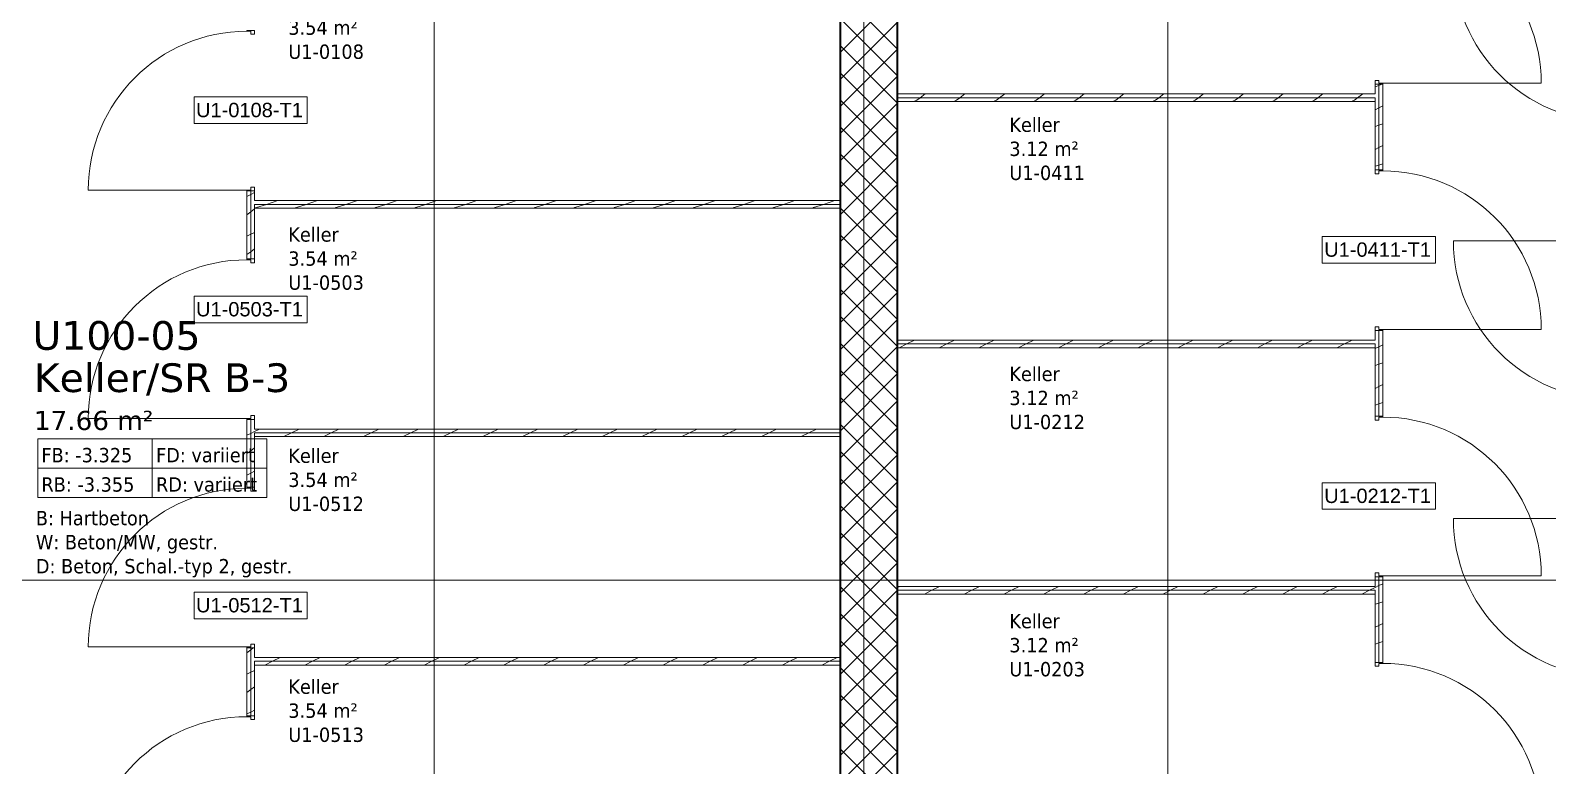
# Model space of a CAD drawing. Extents: x -1907 to 937, y -179 to 966.
# Drawn here: x -234.3 to -75.5, y 715.4 to 792.4 of the extents above; entities that cross this region are included whole.
import ezdxf
from ezdxf.lldxf.tags import DXFTag

# ---------------------------------------------------------------- set-up
doc = ezdxf.new("R2010")
doc.units = 0
doc.layers.get('0').update_dxf_attribs({"lineweight": 13})
for name, color, linetype, lineweight in [('A-AREA-____-IDEN', 7, 'Continuous', 5), ('A-DOOR-____-IDEN', 7, 'Continuous', 5), ('A-DOOR-FRAM-MCUT', 7, 'Continuous', 9), ('A-DOOR-OPNG-OTLN', 7, 'Continuous', 9), ('A-WALL-____-MCUT', 7, 'Continuous', 35), ('A-WALL-____-PATT', 7, 'Continuous', 35), ('A-WALL-FNSH-MCUT', 7, 'Continuous', 35), ('S-GRID-____-OTLN', 7, 'Continuous', 5)]:
    doc.layers.add(name, color=color, linetype=linetype, lineweight=lineweight)
doc.styles.get("Standard").update_dxf_attribs({"font": 'arial.ttf'})
tags = doc.linetypes.add('_Rasterlinie_', pattern=[0.375, 0.2, -0.05, 0.075, -0.05]).pattern_tags.tags
tags[10:11] = [DXFTag(74, 4), DXFTag(75, 0), DXFTag(340, '0'), DXFTag(46, 1.0), DXFTag(50, 0.0), DXFTag(44, 0.0), DXFTag(45, 0.0)]
tags[8:9] = [DXFTag(74, 4), DXFTag(75, 0), DXFTag(340, '0'), DXFTag(46, 1.0), DXFTag(50, 0.0), DXFTag(44, 0.0), DXFTag(45, 0.0)]
tags[6:7] = [DXFTag(74, 4), DXFTag(75, 0), DXFTag(340, '0'), DXFTag(46, 1.0), DXFTag(50, 0.0), DXFTag(44, 0.0), DXFTag(45, 0.0)]
tags[4:5] = [DXFTag(74, 4), DXFTag(75, 0), DXFTag(340, '0'), DXFTag(46, 1.0), DXFTag(50, 0.0), DXFTag(44, 0.0), DXFTag(45, 0.0)]

# ---------------------------------------------------------------- blocks, each defined once
blk = doc.blocks.new('Referenz-A0UJ2810XE', base_point=(-1920.13, -159.41))
at = {"layer": 'A-AREA-____-IDEN', "color": 0, "linetype": 'Continuous', "ltscale": 0.13}
for p, q in [((-233.56, 749.63), (-209.56, 749.63)), ((-233.56, 743.5), (-233.56, 749.63)), ((-221.56, 749.63), (-221.56, 743.5)), ((-209.56, 749.63), (-209.56, 743.5)), ((-233.56, 746.56), (-209.56, 746.56)), ((-209.56, 743.5), (-233.56, 743.5))]:
    blk.add_line(p, q, dxfattribs=at)
at = {"layer": 'A-DOOR-____-IDEN', "color": 0, "linetype": 'Continuous', "ltscale": 0.13}
for p, q in [((-217.18, 785.39), (-205.34, 785.39)), ((-217.18, 782.61), (-217.18, 785.39)), ((-205.34, 785.39), (-205.34, 782.61)), ((-205.34, 782.61), (-217.18, 782.61)), ((-99.08, 770.79), (-87.24, 770.79)), ((-99.08, 768.01), (-99.08, 770.79)), ((-87.24, 770.79), (-87.24, 768.01)), ((-87.24, 768.01), (-99.08, 768.01)), ((-217.18, 764.55), (-205.34, 764.55)), ((-217.18, 761.77), (-217.18, 764.55)), ((-205.34, 764.55), (-205.34, 761.77)), ((-205.34, 761.77), (-217.18, 761.77)), ((-99.08, 745.03), (-87.24, 745.03)), ((-99.08, 742.25), (-99.08, 745.03)), ((-87.24, 745.03), (-87.24, 742.25)), ((-87.24, 742.25), (-99.08, 742.25)), ((-217.18, 733.59), (-205.34, 733.59)), ((-217.18, 730.81), (-217.18, 733.59)), ((-205.34, 733.59), (-205.34, 730.81)), ((-205.34, 730.81), (-217.18, 730.81))]:
    blk.add_line(p, q, dxfattribs=at)
at = {"layer": 'A-DOOR-FRAM-MCUT', "color": 0, "linetype": 'Continuous', "ltscale": 0.13}
for p, q in [((-211.66, 792.35), (-210.86, 792.35)), ((-211.66, 792.25), (-211.66, 792.35)), ((-211.26, 792.25), (-211.66, 792.25)), ((-211.26, 791.95), (-211.26, 792.25)), ((-210.86, 791.95), (-211.26, 791.95)), ((-210.86, 792.35), (-210.86, 791.95)), ((-93.16, 787.11), (-93.56, 787.11)), ((-93.56, 787.11), (-93.56, 786.71)), ((-93.56, 786.71), (-92.76, 786.71)), ((-93.16, 786.81), (-93.16, 787.11)), ((-92.76, 786.81), (-93.16, 786.81)), ((-92.76, 786.71), (-92.76, 786.81)), ((-92.76, 777.75), (-93.56, 777.75)), ((-93.56, 777.75), (-93.56, 777.35)), ((-93.56, 777.35), (-93.16, 777.35)), ((-93.16, 777.35), (-93.16, 777.65)), ((-93.16, 777.65), (-92.76, 777.65)), ((-92.76, 777.65), (-92.76, 777.75)), ((-211.66, 775.65), (-211.26, 775.65)), ((-211.66, 775.55), (-211.66, 775.65)), ((-210.86, 775.55), (-211.66, 775.55)), ((-211.26, 775.95), (-210.86, 775.95)), ((-211.26, 775.65), (-211.26, 775.95)), ((-210.86, 775.95), (-210.86, 775.55)), ((-211.66, 768.45), (-210.86, 768.45)), ((-211.66, 768.35), (-211.66, 768.45)), ((-211.26, 768.35), (-211.66, 768.35)), ((-211.26, 768.05), (-211.26, 768.35)), ((-210.86, 768.05), (-211.26, 768.05)), ((-210.86, 768.45), (-210.86, 768.05)), ((-93.16, 761.35), (-93.56, 761.35)), ((-93.56, 761.35), (-93.56, 760.95)), ((-93.56, 760.95), (-92.76, 760.95)), ((-93.16, 761.05), (-93.16, 761.35)), ((-92.76, 761.05), (-93.16, 761.05)), ((-92.76, 760.95), (-92.76, 761.05)), ((-211.66, 751.75), (-211.26, 751.75)), ((-211.66, 751.65), (-211.66, 751.75)), ((-210.86, 751.65), (-211.66, 751.65)), ((-211.26, 752.05), (-210.86, 752.05)), ((-211.26, 751.75), (-211.26, 752.05)), ((-210.86, 752.05), (-210.86, 751.65)), ((-92.76, 751.99), (-93.56, 751.99)), ((-93.56, 751.99), (-93.56, 751.59)), ((-93.56, 751.59), (-93.16, 751.59)), ((-93.16, 751.59), (-93.16, 751.89)), ((-93.16, 751.89), (-92.76, 751.89)), ((-92.76, 751.89), (-92.76, 751.99)), ((-211.66, 744.55), (-210.86, 744.55)), ((-211.66, 744.45), (-211.66, 744.55)), ((-211.26, 744.45), (-211.66, 744.45)), ((-211.26, 744.15), (-211.26, 744.45)), ((-210.86, 744.15), (-211.26, 744.15)), ((-210.86, 744.55), (-210.86, 744.15)), ((-93.16, 735.59), (-93.56, 735.59)), ((-93.56, 735.59), (-93.56, 735.19)), ((-93.16, 735.29), (-93.16, 735.59)), ((-93.56, 735.19), (-92.76, 735.19)), ((-92.76, 735.29), (-93.16, 735.29)), ((-92.76, 735.19), (-92.76, 735.29)), ((-211.66, 727.85), (-211.26, 727.85)), ((-211.66, 727.75), (-211.66, 727.85)), ((-210.86, 727.75), (-211.66, 727.75)), ((-211.26, 728.15), (-210.86, 728.15)), ((-211.26, 727.85), (-211.26, 728.15)), ((-210.86, 728.15), (-210.86, 727.75)), ((-92.76, 726.23), (-93.56, 726.23)), ((-93.56, 726.23), (-93.56, 725.83)), ((-93.16, 725.83), (-93.16, 726.13)), ((-93.16, 726.13), (-92.76, 726.13)), ((-92.76, 726.13), (-92.76, 726.23)), ((-93.56, 725.83), (-93.16, 725.83)), ((-211.66, 720.65), (-210.86, 720.65)), ((-211.66, 720.55), (-211.66, 720.65)), ((-211.26, 720.55), (-211.66, 720.55)), ((-211.26, 720.25), (-211.26, 720.55)), ((-210.86, 720.25), (-211.26, 720.25)), ((-210.86, 720.65), (-210.86, 720.25))]:
    blk.add_line(p, q, dxfattribs=at)
at = {"layer": 'A-DOOR-OPNG-OTLN', "color": 0, "linetype": 'Continuous', "ltscale": 0.13}
for p, q in [((-92.76, 786.81), (-76.16, 786.81)), ((-211.66, 775.65), (-228.26, 775.65)), ((-68.76, 770.35), (-85.36, 770.35)), ((-92.76, 761.05), (-76.16, 761.05)), ((-211.66, 751.75), (-228.26, 751.75)), ((-68.76, 741.28), (-85.36, 741.28)), ((-92.76, 735.29), (-76.16, 735.29)), ((-211.66, 727.85), (-228.26, 727.85))]:
    blk.add_line(p, q, dxfattribs=at)
for centre, major_axis in [((-92.76, 786.81), (16.6, 0)), ((-68.76, 799.43), (-16.6, 0)), ((-211.66, 775.65), (0, 16.6)), ((-92.76, 761.05), (16.6, 0)), ((-68.76, 770.35), (-16.6, 0)), ((-211.66, 751.75), (0, 16.6)), ((-92.76, 735.29), (16.6, 0)), ((-211.66, 727.85), (0, 16.6)), ((-68.76, 741.28), (-16.6, 0)), ((-92.76, 709.53), (16.6, 0)), ((-211.66, 703.95), (0, 16.6))]:
    blk.add_ellipse(centre, major_axis=major_axis, ratio=1, start_param=0, end_param=1.570796, dxfattribs=at)
at = {"layer": 'A-WALL-____-MCUT', "color": 0, "linetype": 'Continuous', "ltscale": 0.35}
for p, q in [((-143.56, 784.91), (-143.56, 887.75)), ((-149.56, 798.45), (-149.56, 702.85)), ((-143.56, 631.15), (-143.56, 784.91))]:
    blk.add_line(p, q, dxfattribs=at)
at = {"layer": 'A-WALL-____-MCUT', "color": 0, "linetype": 'Continuous', "lineweight": 9, "ltscale": 0.13}
for p, q in [((-93.16, 777.75), (-93.16, 786.71)), ((-93.56, 785.31), (-143.56, 785.31)), ((-93.56, 784.91), (-93.56, 785.31)), ((-211.26, 768.45), (-211.26, 775.55)), ((-149.56, 774.15), (-210.86, 774.15)), ((-210.86, 774.15), (-210.86, 773.75)), ((-93.16, 751.99), (-93.16, 760.95)), ((-93.56, 759.55), (-143.56, 759.55)), ((-93.56, 759.15), (-93.56, 759.55)), ((-211.26, 744.55), (-211.26, 751.65)), ((-149.56, 750.25), (-210.86, 750.25)), ((-210.86, 750.25), (-210.86, 749.85)), ((-93.16, 726.23), (-93.16, 735.19)), ((-93.56, 733.79), (-143.56, 733.79)), ((-93.56, 733.39), (-93.56, 733.79)), ((-211.26, 720.65), (-211.26, 727.75)), ((-149.56, 726.35), (-210.86, 726.35)), ((-210.86, 726.35), (-210.86, 725.95))]:
    blk.add_line(p, q, dxfattribs=at)
at = {"layer": 'A-WALL-____-PATT', "color": 0, "linetype": 'Continuous', "lineweight": 9, "ltscale": 0.13}
for p, q in [((-143.56, 790.4), (-149.56, 796.4)), ((-149.56, 790.04), (-143.56, 796.04)), ((-143.56, 787.58), (-149.56, 793.58)), ((-149.56, 787.21), (-143.56, 793.21)), ((-143.56, 784.75), (-149.56, 790.75)), ((-149.56, 784.38), (-143.56, 790.38)), ((-143.56, 781.92), (-149.56, 787.92)), ((-149.56, 781.55), (-143.56, 787.55)), ((-93.16, 786.59), (-93.56, 786.46)), ((-92.81, 786.71), (-93.16, 786.59)), ((-143.56, 779.09), (-149.56, 785.09)), ((-149.56, 778.72), (-143.56, 784.72)), ((-141.46, 785.09), (-141.83, 784.91)), ((-141.19, 785.31), (-141.53, 785.06)), ((-140.66, 785.71), (-141.19, 785.31)), ((-137.3, 785.09), (-137.66, 784.91)), ((-137.03, 785.31), (-137.37, 785.06)), ((-136.5, 785.71), (-137.03, 785.31)), ((-133.13, 785.09), (-133.5, 784.91)), ((-132.86, 785.31), (-133.2, 785.06)), ((-132.33, 785.71), (-132.86, 785.31)), ((-128.97, 785.09), (-129.33, 784.91)), ((-128.7, 785.31), (-129.04, 785.06)), ((-128.17, 785.71), (-128.7, 785.31)), ((-124.8, 785.09), (-125.17, 784.91)), ((-124.53, 785.31), (-124.87, 785.06)), ((-124, 785.71), (-124.53, 785.31)), ((-120.64, 785.09), (-121, 784.91)), ((-120.37, 785.31), (-120.71, 785.06)), ((-119.84, 785.71), (-120.37, 785.31)), ((-116.47, 785.09), (-116.84, 784.91)), ((-116.2, 785.31), (-116.54, 785.06)), ((-115.67, 785.71), (-116.2, 785.31)), ((-112.31, 785.09), (-112.67, 784.91)), ((-112.04, 785.31), (-112.38, 785.06)), ((-111.51, 785.71), (-112.04, 785.31)), ((-108.14, 785.09), (-108.51, 784.91)), ((-107.87, 785.31), (-108.21, 785.06)), ((-107.34, 785.71), (-107.87, 785.31)), ((-103.98, 785.09), (-104.34, 784.91)), ((-103.71, 785.31), (-104.04, 785.06)), ((-103.18, 785.71), (-103.71, 785.31)), ((-99.81, 785.09), (-100.18, 784.91)), ((-99.54, 785.31), (-99.88, 785.06)), ((-99.01, 785.71), (-99.54, 785.31)), ((-95.65, 785.09), (-96.01, 784.91)), ((-95.38, 785.31), (-95.71, 785.06)), ((-94.85, 785.71), (-95.38, 785.31)), ((-93.16, 784.25), (-93.56, 784.05)), ((-92.76, 784.45), (-93.16, 784.25)), ((-143.56, 776.26), (-149.56, 782.26)), ((-149.56, 775.9), (-143.56, 781.9)), ((-93.16, 782.43), (-93.56, 782.29)), ((-92.76, 782.56), (-93.16, 782.43)), ((-93.16, 780.09), (-93.56, 779.89)), ((-92.76, 780.29), (-93.16, 780.09)), ((-143.56, 773.43), (-149.56, 779.43)), ((-149.56, 773.07), (-143.56, 779.07)), ((-92.76, 778.4), (-93.16, 778.26)), ((-93.16, 778.26), (-93.56, 778.13)), ((-211.26, 775.18), (-211.66, 774.98)), ((-210.86, 775.38), (-211.26, 775.18)), ((-143.56, 770.6), (-149.56, 776.6)), ((-149.56, 770.24), (-143.56, 776.24)), ((-210.86, 773.67), (-211.26, 773.37)), ((-210.68, 773.81), (-210.75, 773.75)), ((-209.62, 774.15), (-210.64, 773.81)), ((-208.42, 774.55), (-209.62, 774.15)), ((-206.51, 773.81), (-206.59, 773.75)), ((-205.45, 774.15), (-206.48, 773.81)), ((-204.25, 774.55), (-205.45, 774.15)), ((-202.34, 773.81), (-202.42, 773.75)), ((-201.29, 774.15), (-202.31, 773.81)), ((-200.09, 774.55), (-201.29, 774.15)), ((-198.18, 773.81), (-198.26, 773.75)), ((-197.12, 774.15), (-198.15, 773.81)), ((-195.92, 774.55), (-197.12, 774.15)), ((-194.01, 773.81), (-194.09, 773.75)), ((-192.96, 774.15), (-193.98, 773.81)), ((-191.76, 774.55), (-192.96, 774.15)), ((-189.85, 773.81), (-189.93, 773.75)), ((-188.79, 774.15), (-189.82, 773.81)), ((-187.59, 774.55), (-188.79, 774.15)), ((-185.68, 773.81), (-185.76, 773.75)), ((-184.63, 774.15), (-185.65, 773.81)), ((-183.43, 774.55), (-184.63, 774.15)), ((-181.52, 773.81), (-181.6, 773.75)), ((-180.46, 774.15), (-181.49, 773.81)), ((-179.26, 774.55), (-180.46, 774.15)), ((-177.35, 773.81), (-177.43, 773.75)), ((-176.3, 774.15), (-177.32, 773.81)), ((-175.1, 774.55), (-176.3, 774.15)), ((-173.19, 773.81), (-173.27, 773.75)), ((-172.14, 774.15), (-173.16, 773.81)), ((-170.94, 774.55), (-172.14, 774.15)), ((-169.02, 773.81), (-169.1, 773.75)), ((-167.97, 774.15), (-168.99, 773.81)), ((-166.77, 774.55), (-167.97, 774.15)), ((-164.86, 773.81), (-164.94, 773.75)), ((-163.81, 774.15), (-164.83, 773.81)), ((-162.61, 774.55), (-163.81, 774.15)), ((-160.69, 773.81), (-160.77, 773.75)), ((-159.64, 774.15), (-160.66, 773.81)), ((-158.44, 774.55), (-159.64, 774.15)), ((-156.53, 773.81), (-156.61, 773.75)), ((-155.48, 774.15), (-156.5, 773.81)), ((-154.28, 774.55), (-155.48, 774.15)), ((-152.36, 773.81), (-152.44, 773.75)), ((-151.31, 774.15), (-152.33, 773.81)), ((-150.11, 774.55), (-151.31, 774.15)), ((-143.56, 767.78), (-149.56, 773.78)), ((-211.26, 773.37), (-211.66, 773.07)), ((-149.56, 767.41), (-143.56, 773.41)), ((-211.26, 771.02), (-211.66, 770.82)), ((-210.86, 771.22), (-211.26, 771.02)), ((-143.56, 764.95), (-149.56, 770.95)), ((-149.56, 764.58), (-143.56, 770.58)), ((-211.26, 769.2), (-211.66, 768.9)), ((-210.86, 769.5), (-211.26, 769.2)), ((-143.56, 762.12), (-149.56, 768.12)), ((-149.56, 761.75), (-143.56, 767.75)), ((-143.56, 759.29), (-149.56, 765.29)), ((-149.56, 758.92), (-143.56, 764.92)), ((-143.56, 756.46), (-149.56, 762.46)), ((-149.56, 756.1), (-143.56, 762.1)), ((-143.56, 753.63), (-149.56, 759.63)), ((-149.56, 753.27), (-143.56, 759.27)), ((-142.57, 759.55), (-143.37, 759.15)), ((-141.77, 759.95), (-142.57, 759.55)), ((-138.4, 759.55), (-139.2, 759.15)), ((-137.6, 759.95), (-138.4, 759.55)), ((-134.24, 759.55), (-135.04, 759.15)), ((-133.44, 759.95), (-134.24, 759.55)), ((-130.07, 759.55), (-130.87, 759.15)), ((-129.27, 759.95), (-130.07, 759.55)), ((-125.91, 759.55), (-126.71, 759.15)), ((-125.11, 759.95), (-125.91, 759.55)), ((-121.74, 759.55), (-122.54, 759.15)), ((-120.94, 759.95), (-121.74, 759.55)), ((-117.58, 759.55), (-118.38, 759.15)), ((-116.78, 759.95), (-117.58, 759.55)), ((-113.41, 759.55), (-114.21, 759.15)), ((-112.61, 759.95), (-113.41, 759.55)), ((-109.25, 759.55), (-110.05, 759.15)), ((-108.45, 759.95), (-109.25, 759.55)), ((-105.08, 759.55), (-105.88, 759.15)), ((-104.28, 759.95), (-105.08, 759.55)), ((-100.92, 759.55), (-101.72, 759.15)), ((-100.12, 759.95), (-100.92, 759.55)), ((-96.75, 759.55), (-97.55, 759.15)), ((-95.95, 759.95), (-96.75, 759.55)), ((-93.16, 759.26), (-93.56, 759.06)), ((-92.76, 759.46), (-93.16, 759.26)), ((-143.56, 750.81), (-149.56, 756.81)), ((-149.56, 750.44), (-143.56, 756.44)), ((-93.16, 757.44), (-93.56, 757.31)), ((-92.76, 757.57), (-93.16, 757.44)), ((-93.16, 755.1), (-93.56, 754.9)), ((-92.76, 755.3), (-93.16, 755.1)), ((-143.56, 747.98), (-149.56, 753.98)), ((-149.56, 747.61), (-143.56, 753.61)), ((-93.16, 753.27), (-93.56, 753.14)), ((-92.76, 753.41), (-93.16, 753.27)), ((-211.26, 750.19), (-211.66, 749.99)), ((-210.86, 750.39), (-211.26, 750.19)), ((-210.35, 750.65), (-210.86, 750.39)), ((-206.98, 750.25), (-207.78, 749.85)), ((-206.18, 750.65), (-206.98, 750.25)), ((-202.82, 750.25), (-203.62, 749.85)), ((-202.02, 750.65), (-202.82, 750.25)), ((-198.65, 750.25), (-199.45, 749.85)), ((-197.85, 750.65), (-198.65, 750.25)), ((-194.49, 750.25), (-195.29, 749.85)), ((-193.69, 750.65), (-194.49, 750.25)), ((-190.32, 750.25), (-191.12, 749.85)), ((-189.52, 750.65), (-190.32, 750.25)), ((-186.16, 750.25), (-186.96, 749.85)), ((-185.36, 750.65), (-186.16, 750.25)), ((-181.99, 750.25), (-182.79, 749.85)), ((-181.19, 750.65), (-181.99, 750.25)), ((-177.83, 750.25), (-178.63, 749.85)), ((-177.03, 750.65), (-177.83, 750.25)), ((-173.66, 750.25), (-174.46, 749.85)), ((-172.86, 750.65), (-173.66, 750.25)), ((-169.5, 750.25), (-170.3, 749.85)), ((-168.7, 750.65), (-169.5, 750.25)), ((-165.33, 750.25), (-166.13, 749.85)), ((-164.53, 750.65), (-165.33, 750.25)), ((-161.17, 750.25), (-161.97, 749.85)), ((-160.37, 750.65), (-161.17, 750.25)), ((-157, 750.25), (-157.8, 749.85)), ((-156.2, 750.65), (-157, 750.25)), ((-152.84, 750.25), (-153.64, 749.85)), ((-152.04, 750.65), (-152.84, 750.25)), ((-143.56, 745.15), (-149.56, 751.15)), ((-149.56, 744.78), (-143.56, 750.78)), ((-211.26, 748.38), (-211.66, 748.08)), ((-210.86, 748.68), (-211.26, 748.38)), ((-143.56, 742.32), (-149.56, 748.32)), ((-149.56, 741.95), (-143.56, 747.95)), ((-211.26, 746.03), (-211.66, 745.83)), ((-210.86, 746.23), (-211.26, 746.03)), ((-143.56, 739.49), (-149.56, 745.49)), ((-149.56, 739.13), (-143.56, 745.13)), ((-143.56, 736.66), (-149.56, 742.66)), ((-149.56, 736.3), (-143.56, 742.3)), ((-143.56, 733.84), (-149.56, 739.84)), ((-149.56, 733.47), (-143.56, 739.47)), ((-143.56, 731.01), (-149.56, 737.01)), ((-149.56, 730.64), (-143.56, 736.64)), ((-143.56, 728.18), (-149.56, 734.18)), ((-143.31, 734.19), (-143.56, 734.06)), ((-139.14, 734.19), (-139.94, 733.79)), ((-134.98, 734.19), (-135.78, 733.79)), ((-130.81, 734.19), (-131.61, 733.79)), ((-126.65, 734.19), (-127.45, 733.79)), ((-122.49, 734.19), (-123.29, 733.79)), ((-118.32, 734.19), (-119.12, 733.79)), ((-114.16, 734.19), (-114.96, 733.79)), ((-109.99, 734.19), (-110.79, 733.79)), ((-105.83, 734.19), (-106.63, 733.79)), ((-101.66, 734.19), (-102.46, 733.79)), ((-97.5, 734.19), (-98.3, 733.79)), ((-93.56, 734.07), (-94.13, 733.79)), ((-93.16, 734.27), (-93.56, 734.07)), ((-92.76, 734.47), (-93.16, 734.27)), ((-149.56, 727.81), (-143.56, 733.81)), ((-139.94, 733.79), (-140.74, 733.39)), ((-135.78, 733.79), (-136.58, 733.39)), ((-131.61, 733.79), (-132.41, 733.39)), ((-127.45, 733.79), (-128.25, 733.39)), ((-123.29, 733.79), (-124.09, 733.39)), ((-119.12, 733.79), (-119.92, 733.39)), ((-114.96, 733.79), (-115.76, 733.39)), ((-110.79, 733.79), (-111.59, 733.39)), ((-106.63, 733.79), (-107.43, 733.39)), ((-102.46, 733.79), (-103.26, 733.39)), ((-98.3, 733.79), (-99.1, 733.39)), ((-94.13, 733.79), (-94.93, 733.39)), ((-93.16, 732.45), (-93.56, 732.32)), ((-92.76, 732.58), (-93.16, 732.45)), ((-143.56, 725.35), (-149.56, 731.35)), ((-149.56, 724.98), (-143.56, 730.98)), ((-93.16, 730.11), (-93.56, 729.91)), ((-92.76, 730.31), (-93.16, 730.11)), ((-211.26, 727.55), (-211.66, 727.25)), ((-211, 727.75), (-211.26, 727.55)), ((-143.56, 722.52), (-149.56, 728.52)), ((-149.56, 722.16), (-143.56, 728.16)), ((-93.16, 728.29), (-93.56, 728.15)), ((-92.76, 728.42), (-93.16, 728.29)), ((-208.97, 726.35), (-209.77, 725.95)), ((-208.17, 726.75), (-208.97, 726.35)), ((-208.17, 726.75), (-208.17, 726.75)), ((-204.8, 726.35), (-205.6, 725.95)), ((-204, 726.75), (-204.8, 726.35)), ((-204, 726.75), (-204.01, 726.75)), ((-200.64, 726.35), (-201.44, 725.95)), ((-199.84, 726.75), (-200.64, 726.35)), ((-199.84, 726.75), (-199.84, 726.75)), ((-196.47, 726.35), (-197.27, 725.95)), ((-195.67, 726.75), (-196.47, 726.35)), ((-195.67, 726.75), (-195.67, 726.75)), ((-192.31, 726.35), (-193.11, 725.95)), ((-191.51, 726.75), (-192.31, 726.35)), ((-191.51, 726.75), (-191.51, 726.75)), ((-188.14, 726.35), (-188.94, 725.95)), ((-187.34, 726.75), (-188.14, 726.35)), ((-187.34, 726.75), (-187.34, 726.75)), ((-183.98, 726.35), (-184.78, 725.95)), ((-183.18, 726.75), (-183.98, 726.35)), ((-183.18, 726.75), (-183.18, 726.75)), ((-179.81, 726.35), (-180.61, 725.95)), ((-179.01, 726.75), (-179.81, 726.35)), ((-179.01, 726.75), (-179.01, 726.75)), ((-175.65, 726.35), (-176.45, 725.95)), ((-174.85, 726.75), (-175.65, 726.35)), ((-174.85, 726.75), (-174.85, 726.75)), ((-171.48, 726.35), (-172.28, 725.95)), ((-170.68, 726.75), (-171.48, 726.35)), ((-167.32, 726.35), (-168.12, 725.95)), ((-166.52, 726.75), (-167.32, 726.35)), ((-163.15, 726.35), (-163.95, 725.95)), ((-162.35, 726.75), (-163.15, 726.35)), ((-158.99, 726.35), (-159.79, 725.95)), ((-158.19, 726.75), (-158.99, 726.35)), ((-154.82, 726.35), (-155.62, 725.95)), ((-154.02, 726.75), (-154.82, 726.35)), ((-150.66, 726.35), (-151.46, 725.95)), ((-149.86, 726.75), (-150.66, 726.35)), ((-211.26, 725.2), (-211.66, 725)), ((-210.86, 725.4), (-211.26, 725.2)), ((-143.56, 719.69), (-149.56, 725.69)), ((-149.56, 719.33), (-143.56, 725.33)), ((-211.26, 723.39), (-211.66, 723.09)), ((-210.86, 723.69), (-211.26, 723.39)), ((-143.56, 716.86), (-149.56, 722.86)), ((-210.86, 721.24), (-211.26, 721.04)), ((-149.56, 716.5), (-143.56, 722.5)), ((-211.26, 721.04), (-211.66, 720.84)), ((-143.56, 714.04), (-149.56, 720.04)), ((-149.56, 713.67), (-143.56, 719.67)), ((-143.56, 711.21), (-149.56, 717.21)), ((-149.56, 710.84), (-143.56, 716.84))]:
    blk.add_line(p, q, dxfattribs=at)
at = {"layer": 'A-WALL-FNSH-MCUT', "color": 0, "linetype": 'Continuous', "lineweight": 9, "ltscale": 0.13}
for p, q in [((-93.56, 786.71), (-93.56, 785.71)), ((-92.76, 786.71), (-93.56, 786.71)), ((-92.76, 777.75), (-92.76, 786.71)), ((-93.56, 785.71), (-143.56, 785.71)), ((-143.56, 784.91), (-93.56, 784.91)), ((-93.56, 784.91), (-93.56, 777.75)), ((-93.56, 777.75), (-92.76, 777.75)), ((-211.66, 775.55), (-211.66, 768.45)), ((-210.86, 775.55), (-211.66, 775.55)), ((-210.86, 774.55), (-210.86, 775.55)), ((-149.56, 774.55), (-210.86, 774.55)), ((-210.86, 768.45), (-210.86, 773.75)), ((-210.86, 773.75), (-149.56, 773.75)), ((-211.66, 768.45), (-210.86, 768.45)), ((-93.56, 760.95), (-93.56, 759.95)), ((-92.76, 760.95), (-93.56, 760.95)), ((-92.76, 751.99), (-92.76, 760.95)), ((-93.56, 759.95), (-143.56, 759.95)), ((-143.56, 759.15), (-93.56, 759.15)), ((-93.56, 759.15), (-93.56, 751.99)), ((-211.66, 751.65), (-211.66, 744.55)), ((-210.86, 751.65), (-211.66, 751.65)), ((-210.86, 750.65), (-210.86, 751.65)), ((-93.56, 751.99), (-92.76, 751.99)), ((-149.56, 750.65), (-210.86, 750.65)), ((-210.86, 744.55), (-210.86, 749.85)), ((-210.86, 749.85), (-149.56, 749.85)), ((-211.66, 744.55), (-210.86, 744.55)), ((-93.56, 734.19), (-143.56, 734.19)), ((-93.56, 735.19), (-93.56, 734.19)), ((-92.76, 735.19), (-93.56, 735.19)), ((-92.76, 726.23), (-92.76, 735.19)), ((-143.56, 733.39), (-93.56, 733.39)), ((-93.56, 733.39), (-93.56, 726.23)), ((-211.66, 727.75), (-211.66, 720.65)), ((-210.86, 727.75), (-211.66, 727.75)), ((-210.86, 726.75), (-210.86, 727.75)), ((-149.56, 726.75), (-210.86, 726.75)), ((-210.86, 720.65), (-210.86, 725.95)), ((-210.86, 725.95), (-149.56, 725.95)), ((-93.56, 726.23), (-92.76, 726.23)), ((-211.66, 720.65), (-210.86, 720.65))]:
    blk.add_line(p, q, dxfattribs=at)
at = {"layer": 'S-GRID-____-OTLN', "color": 0, "linetype": '_Rasterlinie_', "ltscale": 0.13}
for p, q in [((-192.06, 186.65), (-192.06, 950.47)), ((-147.06, 950.47), (-147.06, 577.14)), ((-115.26, 186.65), (-115.26, 950.47)), ((-928.26, 734.85), (316.93, 734.85))]:
    blk.add_line(p, q, dxfattribs=at)
at = {"layer": 'A-AREA-____-IDEN', "color": 0, "linetype": 'Continuous', "ltscale": 0.13, "attachment_point": 1}
for s, insert, char_height in [('{\\W0.9;\\fVerdana;3.54 m²}', (-207.32, 793.39), 1.5), ('{\\W0.9;\\fVerdana;U1-0108}', (-207.32, 790.87), 1.5), ('{\\W0.9;\\fVerdana;Keller}', (-131.84, 783.23), 1.5), ('{\\W0.9;\\fVerdana;3.12 m²}', (-131.84, 780.71), 1.5), ('{\\W0.9;\\fVerdana;U1-0411}', (-131.84, 778.2), 1.5), ('{\\W0.9;\\fVerdana;Keller}', (-207.32, 771.75), 1.5), ('{\\W0.9;\\fVerdana;3.54 m²}', (-207.32, 769.23), 1.5), ('{\\W0.9;\\fVerdana;U1-0503}', (-207.32, 766.72), 1.5), ('{\\fVerdana;U100-05}', (-234.1, 761.94), 3), ('{\\fVerdana;Keller/SR B-3}', (-233.96, 757.52), 3), ('{\\W0.9;\\fVerdana;Keller}', (-131.84, 757.16), 1.5), ('{\\W0.9;\\fVerdana;3.12 m²}', (-131.84, 754.65), 1.5), ('{\\fVerdana;17.66 m²}', (-233.95, 752.55), 2), ('{\\W0.9;\\fVerdana;U1-0212}', (-131.84, 752.14), 1.5), ('{\\W0.9;\\fVerdana;FB: -3.325}', (-233.17, 748.67), 1.5), ('{\\W0.9;\\fVerdana;FD: variiert}', (-221.17, 748.67), 1.5), ('{\\W0.9;\\fVerdana;Keller}', (-207.32, 748.61), 1.5), ('{\\W0.9;\\fVerdana;RB: -3.355}', (-233.17, 745.6), 1.5), ('{\\W0.9;\\fVerdana;RD: variiert}', (-221.17, 745.6), 1.5), ('{\\W0.9;\\fVerdana;3.54 m²}', (-207.32, 746.09), 1.5), ('{\\W0.9;\\fVerdana;U1-0512}', (-207.32, 743.58), 1.5), ('{\\W0.9;\\fVerdana;B: Hartbeton}', (-233.75, 742.08), 1.5), ('{\\W0.9;\\fVerdana;W: Beton/MW, gestr.}', (-233.75, 739.57), 1.5), ('{\\W0.9;\\fVerdana;D: Beton, Schal.-typ 2, gestr.}', (-233.75, 737.05), 1.5), ('{\\W0.9;\\fVerdana;Keller}', (-131.84, 731.31), 1.5), ('{\\W0.9;\\fVerdana;3.12 m²}', (-131.84, 728.79), 1.5), ('{\\W0.9;\\fVerdana;U1-0203}', (-131.84, 726.28), 1.5), ('{\\W0.9;\\fVerdana;Keller}', (-207.32, 724.45), 1.5), ('{\\W0.9;\\fVerdana;3.54 m²}', (-207.32, 721.94), 1.5), ('{\\W0.9;\\fVerdana;U1-0513}', (-207.32, 719.42), 1.5)]:
    blk.add_mtext(s, dxfattribs=dict(at, insert=insert, char_height=char_height))
at = {"layer": 'A-DOOR-____-IDEN', "color": 0, "linetype": 'Continuous', "ltscale": 0.13, "char_height": 1.5, "attachment_point": 1}
for s, insert in [('{\\fArial;U1-0108-T1}', (-216.98, 784.77)), ('{\\fArial;U1-0411-T1}', (-98.88, 770.17)), ('{\\fArial;U1-0503-T1}', (-216.98, 763.93)), ('{\\fArial;U1-0212-T1}', (-98.88, 744.41)), ('{\\fArial;U1-0512-T1}', (-216.98, 732.97))]:
    blk.add_mtext(s, dxfattribs=dict(at, insert=insert))

msp = doc.modelspace()

# ---------------------------------------------------------------- block references
at = {"color": 9, "lineweight": 25, "ltscale": 0.25, "true_color": 0xc0c0c0}
msp.add_blockref('Referenz-A0UJ2810XE', (-1920.13, -159.41), dxfattribs=at)

doc.saveas('drawing.dxf')
